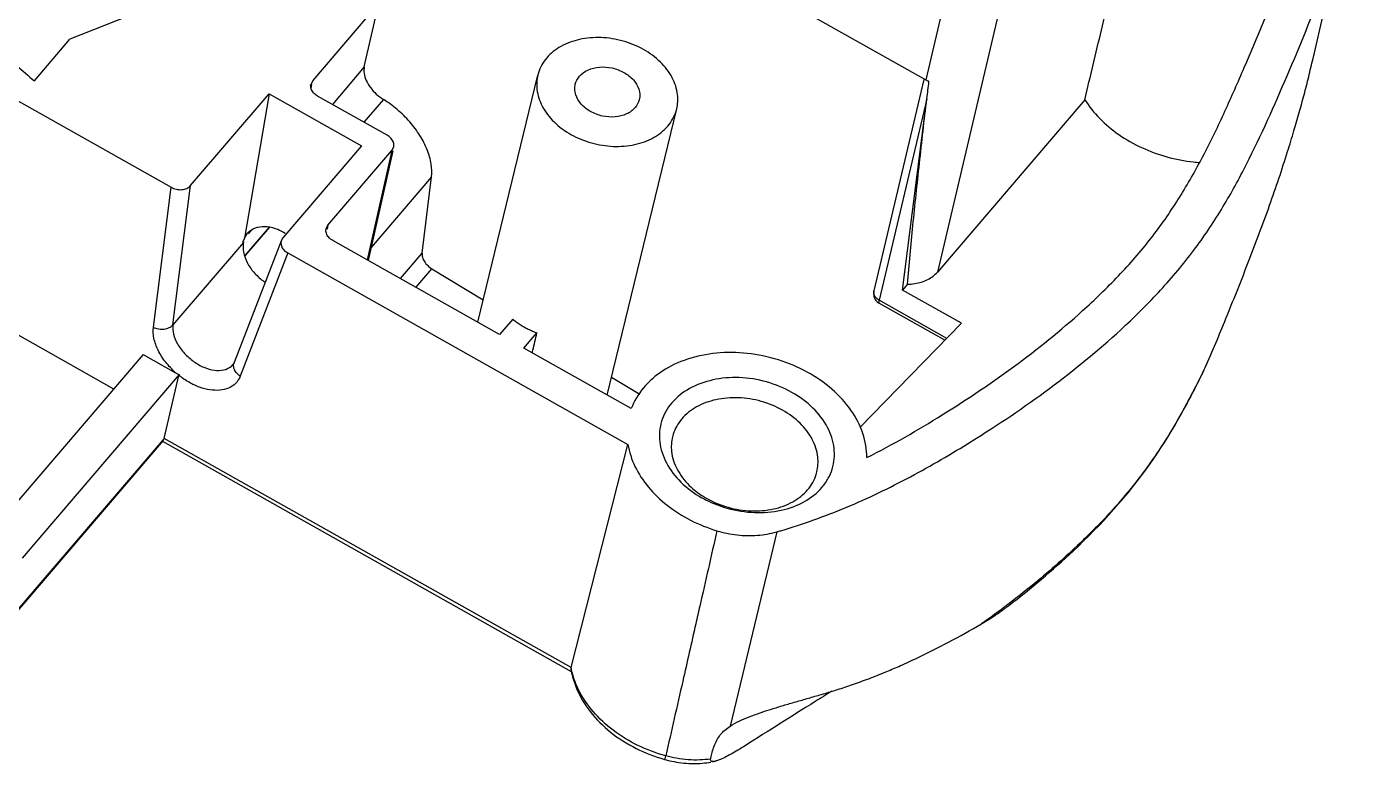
# Model space of a CAD drawing. Header units: inches. Extents: x 164842 to 166038, y -53074 to -52229.
# Drawn here: x 164921.06 to 164958.3, y -53027.09 to -53006.35 of the extents above; entities that cross this region are included whole.
import ezdxf

# ---------------------------------------------------------------- set-up
doc = ezdxf.new("R2010")
doc.units = ezdxf.units.IN
doc.header["$LTSCALE"] = 2
doc.header["$MEASUREMENT"] = 0
doc.layers.get('0').update_dxf_attribs({"linetype": 'CONTINUOUS'})

msp = doc.modelspace()

# ---------------------------------------------------------------- linework, layer by layer
at = {"color": 7, "linetype": 'Continuous'}
for p, q in [((164950.171, -52998.419), (164946.679, -53013.261)), ((164948.537, -52998.56), (164946.35, -53007.856)), ((164937.668, -53002.965), (164946.35, -53007.856)), ((164957.251, -53007.22), (164958.296, -53002.664)), ((164926.766, -53004.931), (164922.286, -53006.712)), ((164929.115, -53007.881), (164930.975, -53005.705)), ((164930.563, -53007.492), (164930.975, -53005.705)), ((164921.285, -53007.884), (164922.286, -53006.712)), ((164930.563, -53007.492), (164929.664, -53008.544)), ((164933.751, -53014.672), (164935.442, -53007.721)), ((164919.804, -53007.877), (164925.13, -53010.877)), ((164929.064, -53007.982), (164929.115, -53007.881)), ((164929.069, -53008.085), (164929.091, -53007.988)), ((164946.295, -53007.843), (164944.894, -53013.795)), ((164925.676, -53010.831), (164927.883, -53008.249)), ((164927.883, -53008.249), (164927.19, -53012.313)), ((164927.883, -53008.249), (164930.482, -53009.713)), ((164931.204, -53009.412), (164929.251, -53008.312)), ((164931.098, -53008.406), (164930.552, -53009.045)), ((164946.379, -53008.387), (164945.045, -53014.057)), ((164945.698, -53013.769), (164946.379, -53008.387)), ((164950.824, -53008.414), (164946.679, -53013.261)), ((164937.39, -53016.722), (164939.348, -53008.671)), ((164930.482, -53009.713), (164928.275, -53012.295)), ((164929.541, -53011.946), (164931.34, -53009.842)), ((164931.34, -53009.842), (164930.646, -53012.923)), ((164931.367, -53009.848), (164930.671, -53012.937)), ((164931.34, -53009.842), (164931.391, -53009.742)), ((164932.451, -53010.586), (164930.753, -53012.572)), ((164932.187, -53012.732), (164932.451, -53010.586)), ((164924.632, -53014.815), (164925.13, -53010.877)), ((164925.18, -53014.747), (164925.676, -53010.831)), ((164927.19, -53012.313), (164927.281, -53012.168)), ((164927.885, -53011.997), (164927.201, -53012.797)), ((164927.894, -53011.999), (164927.204, -53012.806)), ((164927.381, -53012.088), (164927.299, -53012.184)), ((164929.49, -53012.047), (164929.541, -53011.946)), ((164929.541, -53011.946), (164929.517, -53012.053)), ((164927.162, -53012.429), (164925.18, -53014.747)), ((164928.233, -53012.363), (164926.902, -53015.809)), ((164927.149, -53012.421), (164927.199, -53012.302)), ((164928.275, -53012.295), (164928.233, -53012.364)), ((164934.369, -53015.02), (164929.677, -53012.377)), ((164928.412, -53012.726), (164927.074, -53016.191)), ((164928.412, -53012.726), (164937.977, -53018.114)), ((164931.576, -53013.447), (164932.187, -53012.732)), ((164932.014, -53013.693), (164932.461, -53013.17)), ((164932.461, -53013.17), (164933.905, -53014.042)), ((164918.362, -53013.644), (164923.514, -53016.547)), ((164945.839, -53013.604), (164945.698, -53013.769)), ((164946.942, -53015.127), (164945.045, -53014.057)), ((164947.355, -53014.703), (164945.698, -53013.769)), ((164945.05, -53014.148), (164945.049, -53014.148)), ((164946.887, -53015.183), (164945.05, -53014.148)), ((164934.737, -53014.59), (164934.369, -53015.02)), ((164944.496, -53017.636), (164947.355, -53014.703)), ((164935.05, -53015.403), (164935.418, -53014.973)), ((164924.342, -53015.578), (164920.119, -53020.516)), ((164924.342, -53015.578), (164925.257, -53016.093)), ((164938.07, -53017.105), (164935.05, -53015.403)), ((164926.869, -53015.866), (164926.869, -53015.866)), ((164925.356, -53016.148), (164920.939, -53021.314)), ((164924.934, -53017.942), (164925.35, -53016.171)), ((164937.512, -53016.219), (164938.307, -53016.699)), ((164924.91, -53018), (164920.482, -53023.179)), ((164924.934, -53017.942), (164920.517, -53023.107)), ((164936.391, -53024.507), (164924.894, -53018.03)), ((164924.908, -53018.003), (164924.934, -53017.942)), ((164936.381, -53024.391), (164924.934, -53017.942)), ((164936.381, -53024.391), (164937.977, -53018.114)), ((164942.159, -53020.574), (164940.849, -53026.039)), ((164936.377, -53024.458), (164936.381, -53024.391))]:
    msp.add_line(p, q, dxfattribs=at)
for points, start_tangent, end_tangent in [([(164950.824, -53008.414), (164951.292, -53006.455), (164951.759, -53004.505), (164952.224, -53002.565)], (0.232593, 0.972574), (0.232995, 0.972478)), ([(164942.159, -53020.574), (164942.28, -53020.538), (164944.103, -53019.888), (164945.922, -53019.02), (164947.633, -53018.028), (164949.834, -53016.534), (164951.833, -53014.887), (164952.893, -53013.837), (164953.837, -53012.72), (164954.62, -53011.575), (164955.294, -53010.379), (164956.446, -53007.896), (164957.48, -53005.347), (164958.278, -53002.741), (164958.296, -53002.664)], (0.961354, 0.275315), (0.223701, 0.974658)), ([(164944.697, -53018.481), (164945.77, -53017.904), (164946.812, -53017.282), (164948.947, -53015.833), (164950.879, -53014.242), (164951.892, -53013.24), (164952.788, -53012.179), (164953.532, -53011.09), (164954.18, -53009.941), (164954.764, -53008.738), (164955.31, -53007.504), (164956.331, -53004.988), (164956.567, -53004.322)], (0.892795, 0.450463), (0.321278, 0.946985)), ([(164918.7, -53004.651), (164919.456, -53005.903), (164920.328, -53006.979), (164921.285, -53007.884)], (0.455001, -0.890491), (0.769227, -0.638976)), ([(164938.416, -53007.002), (164937.84, -53006.764), (164937.221, -53006.666), (164936.618, -53006.719), (164936.092, -53006.915), (164935.693, -53007.237), (164935.461, -53007.653), (164935.442, -53007.721)], (-0.871268, 0.490808), (-0.235196, -0.971948)), ([(164939.348, -53008.672), (164939.372, -53008.27), (164939.222, -53007.794), (164938.892, -53007.357), (164938.416, -53007.002)], (0.235196, 0.971948), (-0.871268, 0.490808)), ([(164956.528, -53009.869), (164956.704, -53009.293), (164956.855, -53008.772), (164956.99, -53008.275), (164957.12, -53007.769), (164957.243, -53007.252), (164957.251, -53007.22)], (0.299525, 0.954088), (0.223603, 0.97468)), ([(164930.563, -53007.492), (164930.558, -53007.67), (164930.618, -53007.872), (164930.734, -53008.071), (164930.901, -53008.258), (164931.098, -53008.406)], (-0.224639, -0.974442), (0.853221, -0.52155)), ([(164935.442, -53007.721), (164935.418, -53008.123), (164935.568, -53008.599), (164935.898, -53009.036), (164936.374, -53009.391)], (-0.235196, -0.971948), (0.871268, -0.490808)), ([(164936.496, -53007.978), (164936.612, -53007.755), (164936.851, -53007.579), (164937.173, -53007.496), (164937.529, -53007.52), (164937.865, -53007.647)], (0.23807, 0.971248), (0.871268, -0.490808)), ([(164937.865, -53007.647), (164938.129, -53007.857), (164938.281, -53008.12), (164938.298, -53008.393), (164938.293, -53008.414)], (0.871268, -0.490808), (-0.23807, -0.971248)), ([(164929.07, -53008.106), (164929.062, -53007.987), (164929.064, -53007.982)], (-0.297127, 0.954838), (0.22126, 0.975215)), ([(164929.251, -53008.312), (164929.136, -53008.22), (164929.07, -53008.106)], (-0.871268, 0.490808), (-0.297127, 0.954838)), ([(164936.925, -53008.746), (164936.661, -53008.535), (164936.509, -53008.273), (164936.492, -53007.999), (164936.496, -53007.978)], (-0.871268, 0.490808), (0.23807, 0.971248)), ([(164946.442, -53007.904), (164946.411, -53007.888), (164946.38, -53007.872), (164946.35, -53007.856)], (-0.902788, 0.430085), (-0.871268, 0.490808)), ([(164946.384, -53008.38), (164946.413, -53008.143), (164946.442, -53007.904)], (0.119044, 0.992889), (0.121287, 0.992617)), ([(164932.451, -53010.586), (164932.442, -53010.223), (164932.332, -53009.826), (164932.129, -53009.425), (164931.841, -53009.037), (164931.491, -53008.692), (164931.098, -53008.406)], (0.122207, 0.992505), (-0.853221, 0.52155)), ([(164938.293, -53008.414), (164938.178, -53008.637), (164937.938, -53008.814), (164937.616, -53008.897), (164937.261, -53008.873), (164936.925, -53008.746)], (-0.23807, -0.971248), (-0.871268, 0.490808)), ([(164945.839, -53013.604), (164945.991, -53011.951), (164946.174, -53010.209), (164946.382, -53008.383)], (0.083024, 0.996548), (0.119026, 0.992891)), ([(164950.824, -53008.414), (164951.239, -53008.937), (164951.78, -53009.393), (164952.422, -53009.761), (164953.133, -53010.022), (164953.88, -53010.165), (164954.058, -53010.181)], (0.532008, -0.846739), (0.997707, -0.067688)), ([(164936.374, -53009.391), (164936.95, -53009.628), (164937.569, -53009.726), (164938.172, -53009.674), (164938.698, -53009.477), (164939.097, -53009.155), (164939.329, -53008.739), (164939.348, -53008.672)], (0.871268, -0.490808), (0.235196, 0.971948)), ([(164931.391, -53009.742), (164931.392, -53009.736), (164931.384, -53009.617), (164931.318, -53009.503), (164931.204, -53009.412)], (0.221284, 0.975209), (-0.871268, 0.490808)), ([(164954.246, -53015.864), (164954.829, -53014.481), (164955.43, -53012.967), (164956.021, -53011.384), (164956.528, -53009.869)], (0.404749, 0.914428), (0.299616, 0.95406)), ([(164925.13, -53010.877), (164925.277, -53010.933), (164925.431, -53010.943), (164925.572, -53010.908), (164925.676, -53010.831)], (0.871268, -0.490808), (0.64989, 0.760028)), ([(164927.28, -53012.168), (164927.339, -53012.11)], (0.653958, 0.75653), (0.766086, 0.642739)), ([(164927.339, -53012.11), (164927.558, -53011.999), (164927.827, -53011.982), (164928.127, -53012.06)], (0.766086, 0.642739), (0.92477, -0.380526)), ([(164928.127, -53012.06), (164928.342, -53012.172)], (0.92477, -0.380526), (0.842246, -0.539094)), ([(164929.496, -53012.172), (164929.489, -53012.052), (164929.49, -53012.047)], (-0.300015, 0.953934), (0.221284, 0.975209)), ([(164929.677, -53012.377), (164929.562, -53012.285), (164929.496, -53012.172)], (-0.871268, 0.490808), (-0.300015, 0.953934)), ([(164927.162, -53012.413), (164927.168, -53012.703), (164927.27, -53012.995), (164927.456, -53013.269), (164927.711, -53013.503), (164927.775, -53013.547)], (-0.170003, -0.985444), (0.838481, -0.54493)), ([(164928.233, -53012.364), (164928.222, -53012.401), (164928.23, -53012.52), (164928.297, -53012.634), (164928.412, -53012.726)], (-0.359551, -0.933125), (0.871268, -0.490808)), ([(164932.187, -53012.732), (164932.198, -53012.844), (164932.253, -53012.967), (164932.345, -53013.08), (164932.461, -53013.17)], (-0.122207, -0.992505), (0.856115, -0.516786)), ([(164945.839, -53013.604), (164946.042, -53013.587), (164946.233, -53013.543), (164946.406, -53013.472), (164946.556, -53013.377), (164946.679, -53013.261)], (0.999914, 0.013125), (0.64989, 0.760028)), ([(164944.895, -53013.793), (164944.888, -53013.903), (164944.93, -53014.03), (164945.024, -53014.132)], (-0.231464, -0.972843), (0.82125, -0.570568)), ([(164944.899, -53013.894), (164944.893, -53013.799), (164944.895, -53013.794)], (-0.298829, 0.954307), (0.231104, 0.972929)), ([(164944.952, -53013.985), (164944.899, -53013.894)], (-0.664708, 0.747104), (-0.298829, 0.954307)), ([(164945.045, -53014.057), (164944.952, -53013.985)], (-0.874114, 0.48572), (-0.664708, 0.747104)), ([(164945.024, -53014.132), (164945.05, -53014.148)], (0.82125, -0.570568), (0.87161, -0.490201)), ([(164945.05, -53014.147), (164945.037, -53014.124), (164945.045, -53014.057)], (-0.759601, 0.65039), (0.240795, 0.970576)), ([(164925.257, -53016.093), (164924.978, -53015.798), (164924.766, -53015.464), (164924.648, -53015.127), (164924.632, -53014.815)], (-0.749892, 0.66156), (0.125509, 0.992092)), ([(164924.632, -53014.815), (164924.779, -53014.862), (164924.935, -53014.865), (164925.076, -53014.825), (164925.18, -53014.747)], (0.898797, -0.438366), (0.653143, 0.757234)), ([(164925.18, -53014.747), (164925.198, -53015.006), (164925.311, -53015.283), (164925.507, -53015.55), (164925.764, -53015.778), (164926.054, -53015.941), (164926.347, -53016.023), (164926.61, -53016.015), (164926.817, -53015.917), (164926.868, -53015.866)], (-0.127553, -0.991832), (0.649054, 0.760742)), ([(164934.737, -53014.59), (164934.838, -53014.666), (164934.945, -53014.739), (164935.057, -53014.806)], (0.778895, -0.627155), (0.871268, -0.490808)), ([(164935.057, -53014.806), (164935.173, -53014.867), (164935.294, -53014.923), (164935.418, -53014.973)], (0.871268, -0.490808), (0.93656, -0.350506)), ([(164935.305, -53015.462), (164935.418, -53014.973)], (0.223468, 0.974711), (0.223524, 0.974698)), ([(164935.288, -53015.538), (164935.305, -53015.462)], (0.223461, 0.974713), (0.223468, 0.974711)), ([(164944.697, -53018.481), (164944.582, -53017.803), (164944.245, -53017.146), (164943.713, -53016.559), (164943.014, -53016.075), (164942.207, -53015.733), (164941.332, -53015.551), (164940.466, -53015.545), (164939.648, -53015.715), (164938.954, -53016.045), (164938.411, -53016.522), (164938.07, -53017.105)], (-0.001164, 0.999999), (-0.35077, -0.936462)), ([(164926.902, -53015.809), (164926.874, -53015.86), (164926.869, -53015.866)], (-0.359278, -0.93323), (-0.656587, -0.75425)), ([(164927.074, -53016.191), (164926.961, -53016.091), (164926.897, -53015.97), (164926.891, -53015.847)], (-0.841698, 0.539949), (0.199277, 0.979943)), ([(164926.891, -53015.847), (164926.902, -53015.809)], (0.199277, 0.979943), (0.362925, 0.931819)), ([(164954.246, -53015.864), (164954.104, -53016.158)], (-0.429729, -0.902958), (-0.440416, -0.897794)), ([(164954.108, -53016.16), (164954.173, -53016.024), (164954.245, -53015.864)], (0.439276, 0.898352), (0.404762, 0.914422)), ([(164925.256, -53016.093), (164925.31, -53016.122), (164925.356, -53016.148)], (0.871305, -0.490742), (0.878995, -0.476832)), ([(164925.356, -53016.148), (164925.353, -53016.16), (164925.35, -53016.171)], (-0.266884, -0.963729), (-0.229026, -0.97342)), ([(164927.074, -53016.191), (164926.944, -53016.393), (164926.745, -53016.527), (164926.498, -53016.587), (164926.223, -53016.576), (164925.932, -53016.501), (164925.637, -53016.364), (164925.35, -53016.171)], (-0.36019, -0.932879), (-0.783761, 0.621063)), ([(164942.589, -53016.649), (164941.875, -53016.354), (164941.107, -53016.233), (164940.36, -53016.298), (164939.707, -53016.542), (164939.212, -53016.941), (164938.924, -53017.457), (164938.871, -53018.039), (164939.058, -53018.629), (164939.466, -53019.171), (164940.056, -53019.611)], (-0.871268, 0.490808), (0.871268, -0.490808)), ([(164948.686, -53022.643), (164950.495, -53021.112), (164952.661, -53018.656), (164954.108, -53016.16)], (0.792926, 0.609318), (0.438647, 0.898659)), ([(164954.004, -53016.36), (164953.593, -53017.14), (164952.887, -53018.306), (164952.791, -53018.447)], (-0.44837, -0.893848), (-0.565174, -0.824972)), ([(164954.104, -53016.158), (164954.004, -53016.36)], (-0.440416, -0.897794), (-0.44837, -0.893848)), ([(164943.61, -53019.063), (164943.721, -53018.803), (164943.774, -53018.222), (164943.588, -53017.631), (164943.179, -53017.089), (164942.589, -53016.649)], (0.481363, 0.876522), (-0.871268, 0.490808)), ([(164942.321, -53017.148), (164941.723, -53016.901), (164941.078, -53016.8), (164940.452, -53016.854), (164939.904, -53017.058), (164939.489, -53017.393), (164939.248, -53017.826), (164939.228, -53017.896)], (-0.871268, 0.490808), (-0.234589, -0.972095)), ([(164943.29, -53018.885), (164943.316, -53018.467), (164943.159, -53017.972), (164942.817, -53017.517), (164942.321, -53017.148)], (0.234589, 0.972095), (-0.871268, 0.490808)), ([(164937.977, -53018.114), (164938.174, -53018.728), (164938.548, -53019.308), (164939.078, -53019.821), (164939.734, -53020.24), (164940.479, -53020.54)], (0.165435, -0.986221), (0.957322, -0.289024)), ([(164939.228, -53017.896), (164939.203, -53018.314), (164939.36, -53018.809), (164939.702, -53019.264), (164940.089, -53019.568)], (-0.234589, -0.972095), (0.84595, -0.533262)), ([(164952.791, -53018.447), (164952.449, -53018.925)], (-0.565174, -0.824972), (-0.599186, -0.80061)), ([(164940.197, -53019.633), (164940.796, -53019.88), (164941.441, -53019.982), (164942.067, -53019.927), (164942.615, -53019.723), (164943.029, -53019.388), (164943.271, -53018.955), (164943.29, -53018.885)], (0.871268, -0.490808), (0.234589, 0.972095)), ([(164952.449, -53018.925), (164952.018, -53019.473), (164950.894, -53020.69), (164950.769, -53020.811)], (-0.599186, -0.80061), (-0.718506, -0.695521)), ([(164940.178, -53019.676), (164940.77, -53019.906), (164941.539, -53020.027), (164942.286, -53019.963), (164942.939, -53019.719), (164943.433, -53019.319), (164943.61, -53019.063)], (0.892193, -0.451655), (0.481363, 0.876522)), ([(164940.056, -53019.611), (164940.178, -53019.676)], (0.871268, -0.490808), (0.892193, -0.451655)), ([(164940.089, -53019.568), (164940.197, -53019.633)], (0.84595, -0.533262), (0.871268, -0.490808)), ([(164940.479, -53020.54), (164939.998, -53022.66), (164939.884, -53023.163)], (-0.221039, -0.975265), (-0.221574, -0.975144)), ([(164940.479, -53020.54), (164941.048, -53020.657), (164941.621, -53020.668), (164942.159, -53020.574)], (0.957322, -0.289024), (0.961344, 0.275349)), ([(164950.769, -53020.811), (164949.499, -53021.948), (164948.663, -53022.613)], (-0.718506, -0.695521), (-0.794723, -0.606973)), ([(164948.663, -53022.613), (164947.922, -53023.16)], (-0.794723, -0.606973), (-0.813921, -0.580975)), ([(164947.923, -53023.159), (164948.06, -53023.076), (164948.184, -53022.998), (164948.295, -53022.925), (164948.395, -53022.857), (164948.485, -53022.793), (164948.566, -53022.734), (164948.639, -53022.68), (164948.686, -53022.643)], (0.861857, 0.507152), (0.792971, 0.609259)), ([(164939.884, -53023.163), (164939.518, -53024.772), (164939.04, -53026.874)], (-0.221574, -0.975144), (-0.222257, -0.974988)), ([(164946.105, -53024.122), (164946.991, -53023.674), (164947.922, -53023.16)], (0.905233, 0.424915), (0.861882, 0.507109)), ([(164945.255, -53024.499), (164945.64, -53024.334), (164946.105, -53024.122)], (0.922854, 0.385151), (0.905154, 0.425083)), ([(164936.377, -53024.458), (164936.386, -53024.508)], (0.177964, -0.984037), (0.199186, -0.979962)), ([(164936.393, -53024.451), (164936.381, -53024.391)], (-0.207712, 0.97819), (-0.179761, 0.98371)), ([(164936.386, -53024.508), (164936.392, -53024.537)], (0.199186, -0.979962), (0.211499, -0.977378)), ([(164936.392, -53024.537), (164936.531, -53024.975), (164936.917, -53025.629), (164937.489, -53026.205), (164938.205, -53026.663), (164939.002, -53026.972)], (0.211499, -0.977378), (0.962456, -0.271438)), ([(164936.411, -53024.531), (164936.393, -53024.451)], (-0.243489, 0.969904), (-0.207712, 0.97819)), ([(164939.04, -53026.874), (164938.256, -53026.578), (164937.562, -53026.154), (164936.998, -53025.627), (164936.596, -53025.028), (164936.411, -53024.531)], (-0.963511, 0.267668), (-0.243489, 0.969904)), ([(164941.947, -53025.578), (164942.015, -53025.557), (164942.35, -53025.454), (164942.694, -53025.353), (164943.05, -53025.251), (164943.422, -53025.144), (164943.817, -53025.024), (164944.237, -53024.887), (164944.687, -53024.725), (164945.161, -53024.538), (164945.255, -53024.499)], (0.952503, 0.304529), (0.922854, 0.385151)), ([(164943.709, -53025.054), (164943.238, -53025.348), (164941.275, -53026.587)], (-0.849221, -0.528037), (-0.843535, -0.537074)), ([(164940.849, -53026.039), (164941.106, -53025.897), (164941.388, -53025.774), (164941.692, -53025.663), (164941.947, -53025.578)], (0.84316, 0.537663), (0.952503, 0.304529)), ([(164940.346, -53026.776), (164940.401, -53026.6), (164940.475, -53026.434), (164940.574, -53026.283), (164940.699, -53026.151), (164940.849, -53026.039)], (0.257514, 0.966274), (0.84316, 0.537663)), ([(164940.308, -53026.934), (164940.346, -53026.776)], (0.21646, 0.976292), (0.257514, 0.966274)), ([(164941.275, -53026.587), (164941.071, -53026.714), (164940.878, -53026.824), (164940.7, -53026.917), (164940.539, -53026.989)], (-0.843535, -0.537074), (-0.926828, -0.375486)), ([(164939.002, -53026.972), (164939.019, -53026.977)], (0.962456, -0.271438), (0.963511, -0.267668)), ([(164939.02, -53026.976), (164939.022, -53026.953), (164939.04, -53026.874)], (-0.401022, 0.916069), (0.23689, 0.971536)), ([(164939.019, -53026.977), (164939.273, -53027.036)], (0.963516, -0.267649), (0.982608, -0.185693)), ([(164940.302, -53026.962), (164939.994, -53026.989), (164939.669, -53026.983), (164939.346, -53026.943), (164939.04, -53026.874)], (-0.989855, -0.142079), (-0.963605, 0.267331)), ([(164939.273, -53027.036), (164939.828, -53027.089), (164940.31, -53027.049)], (0.982608, -0.185693), (0.985397, 0.170271)), ([(164940.338, -53027.03), (164940.306, -53027.008), (164940.302, -53026.962)], (-0.958615, 0.284705), (0.213702, 0.976899)), ([(164940.302, -53026.962), (164940.308, -53026.934)], (0.213702, 0.976899), (0.21646, 0.976292)), ([(164940.425, -53027.026), (164940.391, -53027.032), (164940.338, -53027.03)], (-0.977526, -0.210814), (-0.958615, 0.284705)), ([(164940.368, -53027.038), (164940.425, -53027.026)], (0.981365, 0.192151), (0.976859, 0.213886)), ([(164940.539, -53026.989), (164940.459, -53027.017), (164940.425, -53027.026)], (-0.926854, -0.375423), (-0.977526, -0.210814))]:
    msp.add_spline(points, degree=3, dxfattribs=dict(at, start_tangent=start_tangent, end_tangent=end_tangent))

doc.saveas('drawing.dxf')
